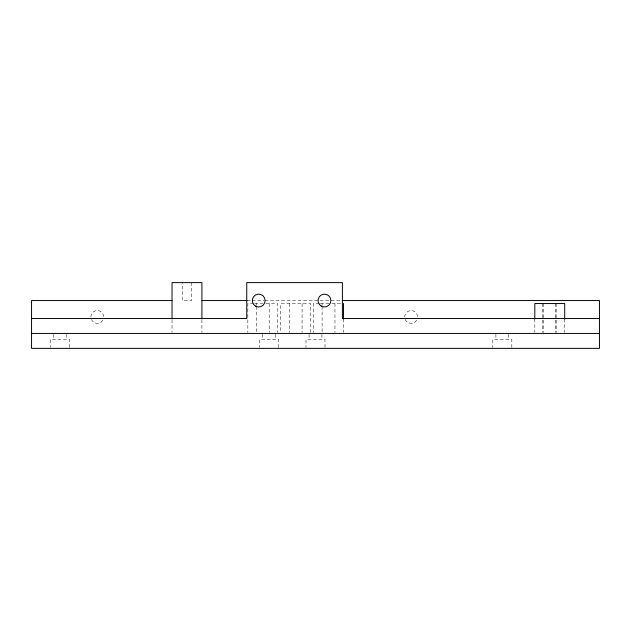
<?xml version="1.0" encoding="UTF-8"?>
<svg xmlns="http://www.w3.org/2000/svg" width="631" height="631" viewBox="0 0 631 631"><rect width="100%" height="100%" fill="white"/><g stroke="black" fill="none" stroke-linecap="round" stroke-linejoin="round"><path stroke-width="0.47" stroke-dasharray="3.15 2.37" d="M247.186 300.553L251.122 300.553M252.1 300.553L263.908 300.553M264.894 300.553L341.647 300.553M253.615 303.543L247.833 303.543L247.833 332.466M254.585 303.543L262.78 303.543M265.99 303.543L277.719 303.543L277.719 332.466M319.373 303.543L313.591 303.543L313.591 332.466M320.343 303.543L330.944 303.543M331.748 303.543L343.477 303.543M564.706 318.97L564.706 332.466M556.187 303.543L556.187 332.466M555.588 303.543L555.588 332.466M543.33 303.543L543.33 332.466M542.731 303.543L542.731 332.466M534.812 318.97L534.812 332.466M511.82 347.484L511.82 339.415L492.795 339.415L492.795 347.484M508.736 334.288L508.736 339.415M495.879 334.288L495.879 339.415M343.477 318.97L343.477 332.466M334.958 303.543L334.958 332.466M324.989 347.484L324.989 339.415L306.011 339.415L306.011 347.484M322.11 303.543L322.11 305.475M322.11 306.437L322.11 332.466M321.928 334.288L321.928 339.415M310.602 332.466L310.602 303.543L280.708 303.543L280.708 332.466M309.072 334.288L309.072 339.415M302.083 303.543L302.083 332.466M289.227 303.543L289.227 332.466M278.736 347.484L278.736 339.415L259.609 339.415L259.609 347.484M275.597 334.288L275.597 339.415M269.2 303.543L269.2 332.466M262.748 334.288L262.748 339.415M256.352 303.543L256.352 305.475M256.352 306.437L256.352 332.466M201.92 319.751L201.92 332.458M191.611 282.625L191.611 300.553L182.343 300.553L182.343 282.625M172.034 319.751L172.034 332.458M69.513 347.484L69.513 339.415L50.377 339.415L50.377 347.484M66.373 334.288L66.373 339.415M53.517 334.288L53.517 339.415M416.712 320.209A6.428 6.428 0 0 1 404.936 318.655M404.723 316.991A6.428 6.428 0 0 1 411.144 310.57A6.428 6.428 0 0 1 417.572 316.991M102.869 320.209A6.428 6.428 0 0 1 91.101 318.655M90.88 316.991A6.428 6.428 0 0 1 97.308 310.57A6.428 6.428 0 0 1 103.736 316.991"/><path stroke-width="0.95" d="M172.034 300.553L31.55 300.553L31.55 348.375L599.45 348.375L599.45 300.553L342.633 300.553M201.92 300.553L247.186 300.553M31.55 318.489L246.753 318.489L246.753 282.625L342.404 282.625L342.404 318.489L599.45 318.489M31.55 333.436L599.45 333.436M564.706 318.97L564.706 303.543L534.812 303.543L534.812 318.97M343.477 303.543L343.477 318.97M201.92 318.773L201.92 282.625L172.034 282.625L172.034 318.773M321.25 306.122A6.428 6.428 0 0 0 330.896 300.553A6.428 6.428 0 0 0 321.25 294.993A6.428 6.428 0 0 0 321.25 306.122M255.5 306.122A6.428 6.428 0 0 0 265.138 300.553A6.428 6.428 0 0 0 255.5 294.993A6.428 6.428 0 0 0 255.5 306.122"/></g></svg>
